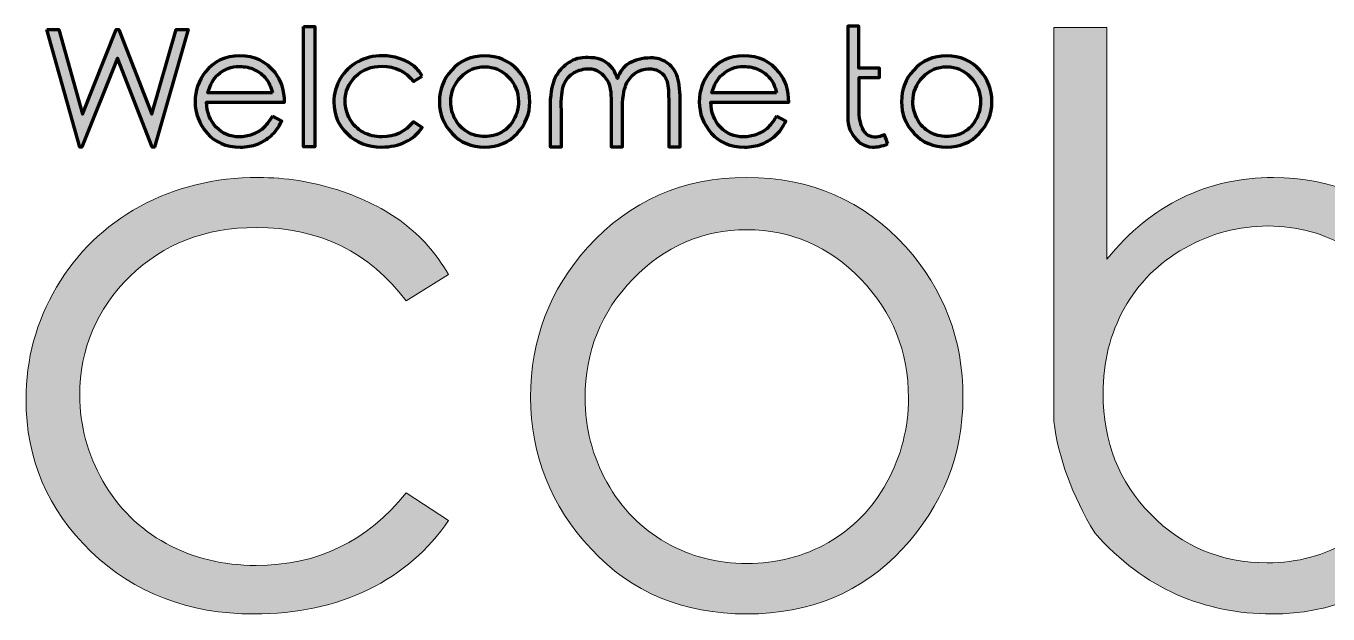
# Model space of a CAD drawing. Header units: inches. Extents: x 42 to 596, y -579 to -240.
# Drawn here: x 41.9 to 351.1, y -379.6 to -240.1 of the extents above; entities that cross this region are included whole.
import ezdxf

# ---------------------------------------------------------------- set-up
doc = ezdxf.new("R2010")
doc.units = ezdxf.units.IN
doc.header["$MEASUREMENT"] = 0
doc.layers.add('Layer 1', color=7, linetype='Continuous')

# ---------------------------------------------------------------- blocks, each defined once
blk = doc.blocks.new('block 2')
at = {"layer": 'Layer 1', "true_color": 0xe27d35}
h = blk.add_hatch(color=23, dxfattribs=at)
h.dxf.hatch_style = 2
h.paths.add_polyline_path([(46.78, -240.99), (49.63, -240.99), (55.31, -261.09), (63.28, -240.99), (63.88, -240.99), (71.78, -261.09), (77.55, -240.99), (80.39, -240.99), (72.4, -268.87), (71.86, -268.87), (63.6, -247.78), (55.16, -268.87), (54.65, -268.87)])
h = blk.add_hatch(color=23, dxfattribs=at)
h.dxf.hatch_style = 2
h.paths.add_polyline_path([(107.8, -240.24), (110.47, -240.24), (110.47, -268.84), (107.8, -268.84)])
h = blk.add_hatch(color=23, dxfattribs=at)
h.dxf.hatch_style = 2
edge = h.paths.add_edge_path()
edge.add_spline(control_points=[(246.55, -268.12), (245.17, -268.65), (243.94, -268.89), (242.86, -268.86), (240.83, -268.74), (239.23, -267.69), (238.05, -265.7), (237.27, -264.37), (236.93, -262.99), (237.01, -261.56), (237.01, -261.56), (237.01, -240.15), (237.01, -240.15), (237.01, -240.15), (239.68, -240.15), (239.68, -240.15), (239.68, -240.15), (239.68, -250.11), (239.68, -250.11), (239.68, -250.11), (244.59, -250.11), (244.59, -250.11), (244.59, -250.11), (244.59, -252.39), (244.59, -252.39), (244.59, -252.39), (239.7, -252.39), (239.7, -252.39), (239.7, -252.39), (239.7, -261.11), (239.7, -261.11), (240.03, -263.83), (240.76, -265.49), (241.88, -266.09), (243.14, -266.68), (244.41, -266.62), (245.72, -265.92), (246.06, -266.86), (246.33, -267.6), (246.55, -268.12)], knot_values=[0, 0, 0, 0, 1, 1, 1, 2, 2, 2, 3, 3, 3, 4, 4, 4, 5, 5, 5, 6, 6, 6, 7, 7, 7, 8, 8, 8, 9, 9, 9, 10, 10, 10, 11, 11, 11, 12, 12, 12, 13, 13, 13, 13], degree=3, periodic=1)
h = blk.add_hatch(color=23, dxfattribs=at)
h.dxf.hatch_style = 2
edge = h.paths.add_edge_path()
edge.add_spline(control_points=[(100.38, -261.5), (100.38, -261.5), (102.59, -262.69), (102.59, -262.69), (101.88, -264.13), (101.04, -265.29), (100.08, -266.17), (99.11, -267.04), (98.03, -267.71), (96.82, -268.17), (95.62, -268.63), (94.26, -268.86), (92.74, -268.86), (89.38, -268.86), (86.76, -267.76), (84.87, -265.56), (82.97, -263.36), (82.03, -260.87), (82.03, -258.1), (82.03, -255.48), (82.83, -253.15), (84.43, -251.11), (86.46, -248.5), (89.19, -247.2), (92.61, -247.2), (96.11, -247.2), (98.91, -248.53), (101.02, -251.2), (102.51, -253.08), (103.26, -255.43), (103.27, -258.23), (103.27, -258.23), (84.75, -258.23), (84.75, -258.23), (84.8, -260.64), (85.57, -262.61), (87.05, -264.15), (88.53, -265.68), (90.35, -266.45), (92.52, -266.45), (93.57, -266.45), (94.59, -266.26), (95.58, -265.89), (96.57, -265.52), (97.41, -265.04), (98.11, -264.44), (98.81, -263.84), (99.56, -262.86), (100.38, -261.5)], knot_values=[0, 0, 0, 0, 1, 1, 1, 2, 2, 2, 3, 3, 3, 4, 4, 4, 5, 5, 5, 6, 6, 6, 7, 7, 7, 8, 8, 8, 9, 9, 9, 10, 10, 10, 11, 11, 11, 12, 12, 12, 13, 13, 13, 14, 14, 14, 15, 15, 15, 16, 16, 16, 16], degree=3, periodic=1)
edge = h.paths.add_edge_path()
edge.add_spline(control_points=[(100.38, -255.96), (100.02, -254.54), (99.51, -253.41), (98.83, -252.57), (98.16, -251.72), (97.26, -251.04), (96.15, -250.52), (95.03, -250), (93.86, -249.74), (92.63, -249.74), (90.61, -249.74), (88.88, -250.39), (87.42, -251.69), (86.37, -252.64), (85.57, -254.07), (85.04, -255.96), (85.04, -255.96), (100.38, -255.96), (100.38, -255.96)], knot_values=[0, 0, 0, 0, 1, 1, 1, 2, 2, 2, 3, 3, 3, 4, 4, 4, 5, 5, 5, 6, 6, 6, 6], degree=3, periodic=1)
h = blk.add_hatch(color=23, dxfattribs=at)
h.dxf.hatch_style = 2
edge = h.paths.add_edge_path()
edge.add_spline(control_points=[(135.96, -252.01), (135.96, -252.01), (133.86, -253.33), (133.86, -253.33), (132.04, -250.9), (129.56, -249.68), (126.41, -249.68), (123.89, -249.68), (121.8, -250.49), (120.14, -252.1), (118.48, -253.72), (117.65, -255.69), (117.65, -258.01), (117.65, -259.51), (118.04, -260.93), (118.8, -262.27), (119.56, -263.6), (120.61, -264.63), (121.94, -265.36), (123.27, -266.09), (124.76, -266.45), (126.41, -266.45), (129.46, -266.45), (131.94, -265.25), (133.86, -262.84), (133.86, -262.84), (135.96, -264.21), (135.96, -264.21), (134.97, -265.69), (133.65, -266.83), (131.99, -267.64), (130.33, -268.45), (128.43, -268.86), (126.3, -268.86), (123.05, -268.86), (120.36, -267.82), (118.21, -265.75), (116.06, -263.69), (114.98, -261.17), (114.98, -258.21), (114.98, -256.21), (115.49, -254.35), (116.5, -252.64), (117.51, -250.93), (118.88, -249.59), (120.63, -248.64), (122.38, -247.68), (124.35, -247.2), (126.53, -247.2), (127.88, -247.2), (129.19, -247.4), (130.46, -247.82), (131.74, -248.23), (132.82, -248.77), (133.71, -249.44), (134.6, -250.12), (135.35, -250.97), (135.96, -252.01)], knot_values=[0, 0, 0, 0, 1, 1, 1, 2, 2, 2, 3, 3, 3, 4, 4, 4, 5, 5, 5, 6, 6, 6, 7, 7, 7, 8, 8, 8, 9, 9, 9, 10, 10, 10, 11, 11, 11, 12, 12, 12, 13, 13, 13, 14, 14, 14, 15, 15, 15, 16, 16, 16, 17, 17, 17, 18, 18, 18, 19, 19, 19, 19], degree=3, periodic=1)
h = blk.add_hatch(color=23, dxfattribs=at)
h.dxf.hatch_style = 2
edge = h.paths.add_edge_path()
edge.add_spline(control_points=[(150.78, -247.2), (153.95, -247.2), (156.58, -248.34), (158.67, -250.64), (160.57, -252.74), (161.51, -255.23), (161.51, -258.1), (161.51, -260.97), (160.51, -263.48), (158.51, -265.63), (156.5, -267.78), (153.92, -268.86), (150.78, -268.86), (147.62, -268.86), (145.04, -267.78), (143.04, -265.63), (141.04, -263.48), (140.04, -260.97), (140.04, -258.1), (140.04, -255.24), (140.99, -252.76), (142.88, -250.66), (144.98, -248.35), (147.61, -247.2), (150.78, -247.2)], knot_values=[0, 0, 0, 0, 1, 1, 1, 2, 2, 2, 3, 3, 3, 4, 4, 4, 5, 5, 5, 6, 6, 6, 7, 7, 7, 8, 8, 8, 8], degree=3, periodic=1)
edge = h.paths.add_edge_path()
edge.add_spline(control_points=[(150.78, -249.79), (148.58, -249.79), (146.7, -250.61), (145.12, -252.24), (143.54, -253.87), (142.75, -255.83), (142.75, -258.14), (142.75, -259.63), (143.11, -261.03), (143.83, -262.32), (144.55, -263.62), (145.53, -264.62), (146.76, -265.31), (147.98, -266.01), (149.32, -266.35), (150.78, -266.35), (152.26, -266.35), (153.61, -266.01), (154.83, -265.31), (156.05, -264.62), (157.02, -263.62), (157.73, -262.32), (158.45, -261.03), (158.81, -259.63), (158.81, -258.14), (158.81, -255.83), (158.02, -253.87), (156.44, -252.24), (154.86, -250.61), (152.97, -249.79), (150.78, -249.79)], knot_values=[0, 0, 0, 0, 1, 1, 1, 2, 2, 2, 3, 3, 3, 4, 4, 4, 5, 5, 5, 6, 6, 6, 7, 7, 7, 8, 8, 8, 9, 9, 9, 10, 10, 10, 10], degree=3, periodic=1)
h = blk.add_hatch(color=23, dxfattribs=at)
h.dxf.hatch_style = 2
edge = h.paths.add_edge_path()
edge.add_spline(control_points=[(220.11, -261.5), (220.11, -261.5), (222.33, -262.69), (222.33, -262.69), (221.62, -264.13), (220.78, -265.29), (219.81, -266.17), (218.85, -267.04), (217.76, -267.71), (216.56, -268.17), (215.36, -268.63), (214, -268.86), (212.48, -268.86), (209.12, -268.86), (206.5, -267.76), (204.6, -265.56), (202.71, -263.36), (201.76, -260.87), (201.76, -258.1), (201.76, -255.48), (202.57, -253.15), (204.17, -251.11), (206.2, -248.5), (208.93, -247.2), (212.35, -247.2), (215.85, -247.2), (218.65, -248.53), (220.75, -251.2), (222.24, -253.08), (223, -255.43), (223.01, -258.23), (223.01, -258.23), (204.49, -258.23), (204.49, -258.23), (204.54, -260.64), (205.3, -262.61), (206.78, -264.15), (208.26, -265.68), (210.09, -266.45), (212.25, -266.45), (213.31, -266.45), (214.33, -266.26), (215.32, -265.89), (216.31, -265.52), (217.15, -265.04), (217.85, -264.44), (218.54, -263.84), (219.3, -262.86), (220.11, -261.5)], knot_values=[0, 0, 0, 0, 1, 1, 1, 2, 2, 2, 3, 3, 3, 4, 4, 4, 5, 5, 5, 6, 6, 6, 7, 7, 7, 8, 8, 8, 9, 9, 9, 10, 10, 10, 11, 11, 11, 12, 12, 12, 13, 13, 13, 14, 14, 14, 15, 15, 15, 16, 16, 16, 16], degree=3, periodic=1)
edge = h.paths.add_edge_path()
edge.add_spline(control_points=[(220.11, -255.96), (219.76, -254.54), (219.25, -253.41), (218.57, -252.57), (217.89, -251.72), (217, -251.04), (215.88, -250.52), (214.77, -250), (213.6, -249.74), (212.37, -249.74), (210.35, -249.74), (208.61, -250.39), (207.16, -251.69), (206.11, -252.64), (205.31, -254.07), (204.77, -255.96), (204.77, -255.96), (220.11, -255.96), (220.11, -255.96)], knot_values=[0, 0, 0, 0, 1, 1, 1, 2, 2, 2, 3, 3, 3, 4, 4, 4, 5, 5, 5, 6, 6, 6, 6], degree=3, periodic=1)
h = blk.add_hatch(color=23, dxfattribs=at)
h.dxf.hatch_style = 2
edge = h.paths.add_edge_path()
edge.add_spline(control_points=[(260.51, -247.2), (263.68, -247.2), (266.32, -248.34), (268.41, -250.64), (270.3, -252.74), (271.25, -255.23), (271.25, -258.1), (271.25, -260.97), (270.25, -263.48), (268.24, -265.63), (266.23, -267.78), (263.66, -268.86), (260.51, -268.86), (257.36, -268.86), (254.78, -267.78), (252.78, -265.63), (250.78, -263.48), (249.78, -260.97), (249.78, -258.1), (249.78, -255.24), (250.73, -252.76), (252.62, -250.66), (254.71, -248.35), (257.34, -247.2), (260.51, -247.2)], knot_values=[0, 0, 0, 0, 1, 1, 1, 2, 2, 2, 3, 3, 3, 4, 4, 4, 5, 5, 5, 6, 6, 6, 7, 7, 7, 8, 8, 8, 8], degree=3, periodic=1)
edge = h.paths.add_edge_path()
edge.add_spline(control_points=[(260.51, -249.79), (258.32, -249.79), (256.43, -250.61), (254.85, -252.24), (253.28, -253.87), (252.49, -255.83), (252.49, -258.14), (252.49, -259.63), (252.85, -261.03), (253.57, -262.32), (254.29, -263.62), (255.26, -264.62), (256.49, -265.31), (257.72, -266.01), (259.06, -266.35), (260.51, -266.35), (261.99, -266.35), (263.34, -266.01), (264.56, -265.31), (265.79, -264.62), (266.76, -263.62), (267.47, -262.32), (268.18, -261.03), (268.54, -259.63), (268.54, -258.14), (268.54, -255.83), (267.75, -253.87), (266.17, -252.24), (264.59, -250.61), (262.71, -249.79), (260.51, -249.79)], knot_values=[0, 0, 0, 0, 1, 1, 1, 2, 2, 2, 3, 3, 3, 4, 4, 4, 5, 5, 5, 6, 6, 6, 7, 7, 7, 8, 8, 8, 9, 9, 9, 10, 10, 10, 10], degree=3, periodic=1)
h = blk.add_hatch(color=23, dxfattribs=at)
h.dxf.hatch_style = 2
edge = h.paths.add_edge_path()
edge.add_spline(control_points=[(166.36, -260.85), (166.36, -260.85), (166.36, -257.56), (166.36, -257.56), (166.59, -254.75), (167.18, -252.69), (168.13, -251.39), (168.92, -250.2), (169.95, -249.25), (171.23, -248.55), (172.56, -247.75), (174.17, -247.46), (176.06, -247.69), (177.05, -247.69), (177.95, -247.88), (178.76, -248.28), (179.57, -248.67), (180.26, -249.18), (180.82, -249.8), (181.38, -250.42), (181.88, -251.35), (182.31, -252.57), (182.84, -250.98), (183.78, -249.79), (185.11, -248.98), (186.44, -248.18), (188.13, -247.75), (190.18, -247.69), (191.61, -247.69), (192.87, -248.04), (193.96, -248.76), (195.05, -249.47), (195.86, -250.48), (196.4, -251.78), (196.93, -253.07), (197.2, -255.01), (197.2, -257.58), (197.2, -257.58), (197.2, -268.84), (197.2, -268.84), (197.2, -268.84), (194.49, -268.84), (194.49, -268.84), (194.49, -268.84), (194.49, -257.58), (194.49, -257.58), (194.49, -255.37), (194.33, -253.85), (194.02, -253.03), (193.71, -252.2), (193.17, -251.53), (192.4, -251.02), (191.64, -250.52), (190.72, -250.26), (189.64, -250.26), (187.61, -250.4), (185.98, -251.38), (184.77, -253.21), (184.21, -253.99), (183.78, -255.71), (183.49, -258.38), (183.49, -258.38), (183.49, -268.84), (183.49, -268.84), (183.49, -268.84), (180.84, -268.84), (180.84, -268.84), (180.84, -268.84), (180.84, -258.27), (180.84, -258.27), (180.84, -255.79), (180.56, -254.1), (180.01, -253.2), (179.46, -252.31), (178.8, -251.59), (178.04, -251.06), (177.27, -250.53), (176.45, -250.26), (175.58, -250.26), (174.35, -250.26), (173.17, -250.58), (172.04, -251.2), (170.91, -251.83), (170.1, -252.77), (169.6, -254.01), (169.1, -255.26), (168.9, -257.29), (169, -260.09), (169, -260.09), (169, -268.84), (169, -268.84), (169, -268.84), (166.36, -268.84), (166.36, -268.84), (166.36, -268.84), (166.36, -260.85), (166.36, -260.85)], knot_values=[0, 0, 0, 0, 1, 1, 1, 2, 2, 2, 3, 3, 3, 4, 4, 4, 5, 5, 5, 6, 6, 6, 7, 7, 7, 8, 8, 8, 9, 9, 9, 10, 10, 10, 11, 11, 11, 12, 12, 12, 13, 13, 13, 14, 14, 14, 15, 15, 15, 16, 16, 16, 17, 17, 17, 18, 18, 18, 19, 19, 19, 20, 20, 20, 21, 21, 21, 22, 22, 22, 23, 23, 23, 24, 24, 24, 25, 25, 25, 26, 26, 26, 27, 27, 27, 28, 28, 28, 29, 29, 29, 30, 30, 30, 31, 31, 31, 32, 32, 32, 32], degree=3, periodic=1)
at = {"layer": 'Layer 1', "color": 23, "lineweight": 70, "true_color": 0xe27d35}
for points in [[(46.78, -240.99), (49.63, -240.99), (55.31, -261.09), (63.28, -240.99), (63.88, -240.99), (71.78, -261.09), (77.55, -240.99), (80.39, -240.99), (72.4, -268.87), (71.86, -268.87), (63.6, -247.78), (55.16, -268.87), (54.65, -268.87), (46.78, -240.99)], [(107.8, -240.24), (110.47, -240.24), (110.47, -268.84), (107.8, -268.84), (107.8, -240.24)]]:
    blk.add_lwpolyline(points, dxfattribs=at)
for points, knots in [([(246.55, -268.12), (245.17, -268.65), (243.94, -268.89), (242.86, -268.86), (240.83, -268.74), (239.23, -267.69), (238.05, -265.7), (237.27, -264.37), (236.93, -262.99), (237.01, -261.56), (237.01, -261.56), (237.01, -240.15), (237.01, -240.15), (237.01, -240.15), (239.68, -240.15), (239.68, -240.15), (239.68, -240.15), (239.68, -250.11), (239.68, -250.11), (239.68, -250.11), (244.59, -250.11), (244.59, -250.11), (244.59, -250.11), (244.59, -252.39), (244.59, -252.39), (244.59, -252.39), (239.7, -252.39), (239.7, -252.39), (239.7, -252.39), (239.7, -261.11), (239.7, -261.11), (240.03, -263.83), (240.76, -265.49), (241.88, -266.09), (243.14, -266.68), (244.41, -266.62), (245.72, -265.92), (246.06, -266.86), (246.33, -267.6), (246.55, -268.12)], [0, 0, 0, 0, 1, 1, 1, 2, 2, 2, 3, 3, 3, 4, 4, 4, 5, 5, 5, 6, 6, 6, 7, 7, 7, 8, 8, 8, 9, 9, 9, 10, 10, 10, 11, 11, 11, 12, 12, 12, 13, 13, 13, 13]), ([(100.38, -261.5), (100.38, -261.5), (102.59, -262.69), (102.59, -262.69), (101.88, -264.13), (101.04, -265.29), (100.08, -266.17), (99.11, -267.04), (98.03, -267.71), (96.82, -268.17), (95.62, -268.63), (94.26, -268.86), (92.74, -268.86), (89.38, -268.86), (86.76, -267.76), (84.87, -265.56), (82.97, -263.36), (82.03, -260.87), (82.03, -258.1), (82.03, -255.48), (82.83, -253.15), (84.43, -251.11), (86.46, -248.5), (89.19, -247.2), (92.61, -247.2), (96.11, -247.2), (98.91, -248.53), (101.02, -251.2), (102.51, -253.08), (103.26, -255.43), (103.27, -258.23), (103.27, -258.23), (84.75, -258.23), (84.75, -258.23), (84.8, -260.64), (85.57, -262.61), (87.05, -264.15), (88.53, -265.68), (90.35, -266.45), (92.52, -266.45), (93.57, -266.45), (94.59, -266.26), (95.58, -265.89), (96.57, -265.52), (97.41, -265.04), (98.11, -264.44), (98.81, -263.84), (99.56, -262.86), (100.38, -261.5)], [0, 0, 0, 0, 1, 1, 1, 2, 2, 2, 3, 3, 3, 4, 4, 4, 5, 5, 5, 6, 6, 6, 7, 7, 7, 8, 8, 8, 9, 9, 9, 10, 10, 10, 11, 11, 11, 12, 12, 12, 13, 13, 13, 14, 14, 14, 15, 15, 15, 16, 16, 16, 16]), ([(135.96, -252.01), (135.96, -252.01), (133.86, -253.33), (133.86, -253.33), (132.04, -250.9), (129.56, -249.68), (126.41, -249.68), (123.89, -249.68), (121.8, -250.49), (120.14, -252.1), (118.48, -253.72), (117.65, -255.69), (117.65, -258.01), (117.65, -259.51), (118.04, -260.93), (118.8, -262.27), (119.56, -263.6), (120.61, -264.63), (121.94, -265.36), (123.27, -266.09), (124.76, -266.45), (126.41, -266.45), (129.46, -266.45), (131.94, -265.25), (133.86, -262.84), (133.86, -262.84), (135.96, -264.21), (135.96, -264.21), (134.97, -265.69), (133.65, -266.83), (131.99, -267.64), (130.33, -268.45), (128.43, -268.86), (126.3, -268.86), (123.05, -268.86), (120.36, -267.82), (118.21, -265.75), (116.06, -263.69), (114.98, -261.17), (114.98, -258.21), (114.98, -256.21), (115.49, -254.35), (116.5, -252.64), (117.51, -250.93), (118.88, -249.59), (120.63, -248.64), (122.38, -247.68), (124.35, -247.2), (126.53, -247.2), (127.88, -247.2), (129.19, -247.4), (130.46, -247.82), (131.74, -248.23), (132.82, -248.77), (133.71, -249.44), (134.6, -250.12), (135.35, -250.97), (135.96, -252.01)], [0, 0, 0, 0, 1, 1, 1, 2, 2, 2, 3, 3, 3, 4, 4, 4, 5, 5, 5, 6, 6, 6, 7, 7, 7, 8, 8, 8, 9, 9, 9, 10, 10, 10, 11, 11, 11, 12, 12, 12, 13, 13, 13, 14, 14, 14, 15, 15, 15, 16, 16, 16, 17, 17, 17, 18, 18, 18, 19, 19, 19, 19]), ([(150.78, -247.2), (153.95, -247.2), (156.58, -248.34), (158.67, -250.64), (160.57, -252.74), (161.51, -255.23), (161.51, -258.1), (161.51, -260.97), (160.51, -263.48), (158.51, -265.63), (156.5, -267.78), (153.92, -268.86), (150.78, -268.86), (147.62, -268.86), (145.04, -267.78), (143.04, -265.63), (141.04, -263.48), (140.04, -260.97), (140.04, -258.1), (140.04, -255.24), (140.99, -252.76), (142.88, -250.66), (144.98, -248.35), (147.61, -247.2), (150.78, -247.2)], [0, 0, 0, 0, 1, 1, 1, 2, 2, 2, 3, 3, 3, 4, 4, 4, 5, 5, 5, 6, 6, 6, 7, 7, 7, 8, 8, 8, 8]), ([(220.11, -261.5), (220.11, -261.5), (222.33, -262.69), (222.33, -262.69), (221.62, -264.13), (220.78, -265.29), (219.81, -266.17), (218.85, -267.04), (217.76, -267.71), (216.56, -268.17), (215.36, -268.63), (214, -268.86), (212.48, -268.86), (209.12, -268.86), (206.5, -267.76), (204.6, -265.56), (202.71, -263.36), (201.76, -260.87), (201.76, -258.1), (201.76, -255.48), (202.57, -253.15), (204.17, -251.11), (206.2, -248.5), (208.93, -247.2), (212.35, -247.2), (215.85, -247.2), (218.65, -248.53), (220.75, -251.2), (222.24, -253.08), (223, -255.43), (223.01, -258.23), (223.01, -258.23), (204.49, -258.23), (204.49, -258.23), (204.54, -260.64), (205.3, -262.61), (206.78, -264.15), (208.26, -265.68), (210.09, -266.45), (212.25, -266.45), (213.31, -266.45), (214.33, -266.26), (215.32, -265.89), (216.31, -265.52), (217.15, -265.04), (217.85, -264.44), (218.54, -263.84), (219.3, -262.86), (220.11, -261.5)], [0, 0, 0, 0, 1, 1, 1, 2, 2, 2, 3, 3, 3, 4, 4, 4, 5, 5, 5, 6, 6, 6, 7, 7, 7, 8, 8, 8, 9, 9, 9, 10, 10, 10, 11, 11, 11, 12, 12, 12, 13, 13, 13, 14, 14, 14, 15, 15, 15, 16, 16, 16, 16]), ([(260.51, -247.2), (263.68, -247.2), (266.32, -248.34), (268.41, -250.64), (270.3, -252.74), (271.25, -255.23), (271.25, -258.1), (271.25, -260.97), (270.25, -263.48), (268.24, -265.63), (266.23, -267.78), (263.66, -268.86), (260.51, -268.86), (257.36, -268.86), (254.78, -267.78), (252.78, -265.63), (250.78, -263.48), (249.78, -260.97), (249.78, -258.1), (249.78, -255.24), (250.73, -252.76), (252.62, -250.66), (254.71, -248.35), (257.34, -247.2), (260.51, -247.2)], [0, 0, 0, 0, 1, 1, 1, 2, 2, 2, 3, 3, 3, 4, 4, 4, 5, 5, 5, 6, 6, 6, 7, 7, 7, 8, 8, 8, 8]), ([(100.38, -255.96), (100.02, -254.54), (99.51, -253.41), (98.83, -252.57), (98.16, -251.72), (97.26, -251.04), (96.15, -250.52), (95.03, -250), (93.86, -249.74), (92.63, -249.74), (90.61, -249.74), (88.88, -250.39), (87.42, -251.69), (86.37, -252.64), (85.57, -254.07), (85.04, -255.96), (85.04, -255.96), (100.38, -255.96), (100.38, -255.96)], [0, 0, 0, 0, 1, 1, 1, 2, 2, 2, 3, 3, 3, 4, 4, 4, 5, 5, 5, 6, 6, 6, 6]), ([(150.78, -249.79), (148.58, -249.79), (146.7, -250.61), (145.12, -252.24), (143.54, -253.87), (142.75, -255.83), (142.75, -258.14), (142.75, -259.63), (143.11, -261.03), (143.83, -262.32), (144.55, -263.62), (145.53, -264.62), (146.76, -265.31), (147.98, -266.01), (149.32, -266.35), (150.78, -266.35), (152.26, -266.35), (153.61, -266.01), (154.83, -265.31), (156.05, -264.62), (157.02, -263.62), (157.73, -262.32), (158.45, -261.03), (158.81, -259.63), (158.81, -258.14), (158.81, -255.83), (158.02, -253.87), (156.44, -252.24), (154.86, -250.61), (152.97, -249.79), (150.78, -249.79)], [0, 0, 0, 0, 1, 1, 1, 2, 2, 2, 3, 3, 3, 4, 4, 4, 5, 5, 5, 6, 6, 6, 7, 7, 7, 8, 8, 8, 9, 9, 9, 10, 10, 10, 10]), ([(166.36, -260.85), (166.36, -260.85), (166.36, -257.56), (166.36, -257.56), (166.59, -254.75), (167.18, -252.69), (168.13, -251.39), (168.92, -250.2), (169.95, -249.25), (171.23, -248.55), (172.56, -247.75), (174.17, -247.46), (176.06, -247.69), (177.05, -247.69), (177.95, -247.88), (178.76, -248.28), (179.57, -248.67), (180.26, -249.18), (180.82, -249.8), (181.38, -250.42), (181.88, -251.35), (182.31, -252.57), (182.84, -250.98), (183.78, -249.79), (185.11, -248.98), (186.44, -248.18), (188.13, -247.75), (190.18, -247.69), (191.61, -247.69), (192.87, -248.04), (193.96, -248.76), (195.05, -249.47), (195.86, -250.48), (196.4, -251.78), (196.93, -253.07), (197.2, -255.01), (197.2, -257.58), (197.2, -257.58), (197.2, -268.84), (197.2, -268.84), (197.2, -268.84), (194.49, -268.84), (194.49, -268.84), (194.49, -268.84), (194.49, -257.58), (194.49, -257.58), (194.49, -255.37), (194.33, -253.85), (194.02, -253.03), (193.71, -252.2), (193.17, -251.53), (192.4, -251.02), (191.64, -250.52), (190.72, -250.26), (189.64, -250.26), (187.61, -250.4), (185.98, -251.38), (184.77, -253.21), (184.21, -253.99), (183.78, -255.71), (183.49, -258.38), (183.49, -258.38), (183.49, -268.84), (183.49, -268.84), (183.49, -268.84), (180.84, -268.84), (180.84, -268.84), (180.84, -268.84), (180.84, -258.27), (180.84, -258.27), (180.84, -255.79), (180.56, -254.1), (180.01, -253.2), (179.46, -252.31), (178.8, -251.59), (178.04, -251.06), (177.27, -250.53), (176.45, -250.26), (175.58, -250.26), (174.35, -250.26), (173.17, -250.58), (172.04, -251.2), (170.91, -251.83), (170.1, -252.77), (169.6, -254.01), (169.1, -255.26), (168.9, -257.29), (169, -260.09), (169, -260.09), (169, -268.84), (169, -268.84), (169, -268.84), (166.36, -268.84), (166.36, -268.84), (166.36, -268.84), (166.36, -260.85), (166.36, -260.85)], [0, 0, 0, 0, 1, 1, 1, 2, 2, 2, 3, 3, 3, 4, 4, 4, 5, 5, 5, 6, 6, 6, 7, 7, 7, 8, 8, 8, 9, 9, 9, 10, 10, 10, 11, 11, 11, 12, 12, 12, 13, 13, 13, 14, 14, 14, 15, 15, 15, 16, 16, 16, 17, 17, 17, 18, 18, 18, 19, 19, 19, 20, 20, 20, 21, 21, 21, 22, 22, 22, 23, 23, 23, 24, 24, 24, 25, 25, 25, 26, 26, 26, 27, 27, 27, 28, 28, 28, 29, 29, 29, 30, 30, 30, 31, 31, 31, 32, 32, 32, 32]), ([(220.11, -255.96), (219.76, -254.54), (219.25, -253.41), (218.57, -252.57), (217.89, -251.72), (217, -251.04), (215.88, -250.52), (214.77, -250), (213.6, -249.74), (212.37, -249.74), (210.35, -249.74), (208.61, -250.39), (207.16, -251.69), (206.11, -252.64), (205.31, -254.07), (204.77, -255.96), (204.77, -255.96), (220.11, -255.96), (220.11, -255.96)], [0, 0, 0, 0, 1, 1, 1, 2, 2, 2, 3, 3, 3, 4, 4, 4, 5, 5, 5, 6, 6, 6, 6]), ([(260.51, -249.79), (258.32, -249.79), (256.43, -250.61), (254.85, -252.24), (253.28, -253.87), (252.49, -255.83), (252.49, -258.14), (252.49, -259.63), (252.85, -261.03), (253.57, -262.32), (254.29, -263.62), (255.26, -264.62), (256.49, -265.31), (257.72, -266.01), (259.06, -266.35), (260.51, -266.35), (261.99, -266.35), (263.34, -266.01), (264.56, -265.31), (265.79, -264.62), (266.76, -263.62), (267.47, -262.32), (268.18, -261.03), (268.54, -259.63), (268.54, -258.14), (268.54, -255.83), (267.75, -253.87), (266.17, -252.24), (264.59, -250.61), (262.71, -249.79), (260.51, -249.79)], [0, 0, 0, 0, 1, 1, 1, 2, 2, 2, 3, 3, 3, 4, 4, 4, 5, 5, 5, 6, 6, 6, 7, 7, 7, 8, 8, 8, 9, 9, 9, 10, 10, 10, 10])]:
    blk.add_open_spline(points, degree=3, knots=knots, dxfattribs=at)
blk = doc.blocks.new('block 4')
at = {"layer": 'Layer 1', "true_color": 0x4bc2c3}
h = blk.add_hatch(color=133, dxfattribs=at)
h.dxf.hatch_style = 2
edge = h.paths.add_edge_path()
edge.add_spline(control_points=[(295.66, -360.41), (290.26, -351.42), (287.03, -342.58), (285.95, -333.89), (285.95, -271.5), (285.95, -240.37), (285.95, -240.48), (285.95, -240.48), (298.54, -240.48), (298.54, -240.48), (298.54, -240.48), (298.54, -295.5), (298.54, -295.5), (303.87, -288.97), (309.83, -284.1), (316.43, -280.89), (323.02, -277.69), (330.24, -276.08), (338.09, -276.08), (352, -276.08), (363.89, -281.15), (373.78, -291.28), (383.67, -301.41), (388.61, -313.69), (388.61, -328.14), (388.61, -342.34), (383.64, -354.48), (373.69, -364.55), (363.74, -374.61), (351.76, -379.65), (337.73, -379.65), (329.7, -379.65), (322.16, -378.11), (315.12, -375.02), (308.08, -371.93), (301.59, -367.06), (295.66, -360.41)], knot_values=[0, 0, 0, 0, 1, 1, 1, 2, 2, 2, 3, 3, 3, 4, 4, 4, 5, 5, 5, 6, 6, 6, 7, 7, 7, 8, 8, 8, 9, 9, 9, 10, 10, 10, 11, 11, 11, 12, 12, 12, 12], degree=3, periodic=1)
edge = h.paths.add_edge_path()
edge.add_spline(control_points=[(336.65, -367.51), (343.78, -367.51), (350.33, -365.76), (356.3, -362.25), (362.26, -358.75), (367.01, -353.88), (370.55, -347.65), (374.08, -341.41), (375.85, -334.76), (375.85, -327.69), (375.85, -320.74), (374.07, -314.07), (370.5, -307.68), (366.93, -301.3), (362.14, -296.36), (356.12, -292.85), (350.09, -289.34), (343.67, -287.59), (336.83, -287.59), (329.88, -287.59), (323.29, -289.34), (317.05, -292.85), (310.82, -296.36), (306.03, -301.12), (302.67, -307.15), (299.31, -313.17), (297.64, -319.9), (297.64, -327.33), (297.64, -338.78), (301.41, -348.33), (308.96, -356.01), (316.52, -363.68), (325.74, -367.51), (336.65, -367.51)], knot_values=[0, 0, 0, 0, 1, 1, 1, 2, 2, 2, 3, 3, 3, 4, 4, 4, 5, 5, 5, 6, 6, 6, 7, 7, 7, 8, 8, 8, 9, 9, 9, 10, 10, 10, 11, 11, 11, 11], degree=3, periodic=1)
h = blk.add_hatch(color=133, dxfattribs=at)
h.dxf.hatch_style = 2
edge = h.paths.add_edge_path()
edge.add_spline(control_points=[(142.2, -299.1), (142.2, -299.1), (132.13, -305.39), (132.13, -305.39), (123.44, -293.77), (111.57, -287.95), (96.53, -287.95), (84.48, -287.95), (74.49, -291.82), (66.55, -299.55), (58.61, -307.28), (54.64, -316.69), (54.64, -327.78), (54.64, -334.97), (56.46, -341.76), (60.12, -348.14), (63.78, -354.52), (68.78, -359.45), (75.13, -362.93), (81.49, -366.4), (88.62, -368.14), (96.53, -368.14), (111.09, -368.14), (122.96, -362.39), (132.13, -350.88), (132.13, -350.88), (142.2, -357.44), (142.2, -357.44), (137.46, -364.52), (131.13, -369.98), (123.19, -373.85), (115.24, -377.72), (106.18, -379.65), (95.99, -379.65), (80.47, -379.65), (67.57, -374.7), (57.29, -364.82), (47.01, -354.93), (41.87, -342.91), (41.87, -328.77), (41.87, -319.18), (44.28, -310.29), (49.11, -302.11), (53.93, -293.93), (60.53, -287.55), (68.89, -282.96), (77.25, -278.38), (86.64, -276.08), (97.07, -276.08), (103.54, -276.08), (109.82, -277.07), (115.9, -279.05), (121.99, -281.03), (127.16, -283.62), (131.41, -286.83), (135.67, -290.03), (139.26, -294.12), (142.2, -299.1)], knot_values=[0, 0, 0, 0, 1, 1, 1, 2, 2, 2, 3, 3, 3, 4, 4, 4, 5, 5, 5, 6, 6, 6, 7, 7, 7, 8, 8, 8, 9, 9, 9, 10, 10, 10, 11, 11, 11, 12, 12, 12, 13, 13, 13, 14, 14, 14, 15, 15, 15, 16, 16, 16, 17, 17, 17, 18, 18, 18, 19, 19, 19, 19], degree=3, periodic=1)
h = blk.add_hatch(color=133, dxfattribs=at)
h.dxf.hatch_style = 2
edge = h.paths.add_edge_path()
edge.add_spline(control_points=[(213.04, -276.08), (228.2, -276.08), (240.79, -281.57), (250.8, -292.54), (259.85, -302.6), (264.37, -314.5), (264.37, -328.23), (264.37, -341.95), (259.58, -353.95), (249.99, -364.23), (240.4, -374.51), (228.08, -379.65), (213.04, -379.65), (197.94, -379.65), (185.61, -374.51), (176.05, -364.23), (166.49, -353.95), (161.71, -341.95), (161.71, -328.23), (161.71, -314.56), (166.23, -302.69), (175.28, -292.63), (185.29, -281.6), (197.88, -276.08), (213.04, -276.08)], knot_values=[0, 0, 0, 0, 1, 1, 1, 2, 2, 2, 3, 3, 3, 4, 4, 4, 5, 5, 5, 6, 6, 6, 7, 7, 7, 8, 8, 8, 8], degree=3, periodic=1)
edge = h.paths.add_edge_path()
edge.add_spline(control_points=[(213.04, -288.49), (202.55, -288.49), (193.53, -292.39), (185.98, -300.18), (178.43, -307.97), (174.65, -317.38), (174.65, -328.41), (174.65, -335.54), (176.38, -342.21), (179.82, -348.41), (183.27, -354.61), (187.93, -359.38), (193.8, -362.7), (199.68, -366.03), (206.09, -367.69), (213.04, -367.69), (220.11, -367.69), (226.57, -366.03), (232.41, -362.7), (238.26, -359.38), (242.89, -354.61), (246.3, -348.41), (249.72, -342.21), (251.43, -335.54), (251.43, -328.41), (251.43, -317.38), (247.65, -307.97), (240.1, -300.18), (232.55, -292.39), (223.53, -288.49), (213.04, -288.49)], knot_values=[0, 0, 0, 0, 1, 1, 1, 2, 2, 2, 3, 3, 3, 4, 4, 4, 5, 5, 5, 6, 6, 6, 7, 7, 7, 8, 8, 8, 9, 9, 9, 10, 10, 10, 10], degree=3, periodic=1)
at = {"layer": 'Layer 1', "lineweight": 0}
for points, knots in [([(295.66, -360.41), (290.26, -351.42), (287.03, -342.58), (285.95, -333.89), (285.95, -271.5), (285.95, -240.37), (285.95, -240.48), (285.95, -240.48), (298.54, -240.48), (298.54, -240.48), (298.54, -240.48), (298.54, -295.5), (298.54, -295.5), (303.87, -288.97), (309.83, -284.1), (316.43, -280.89), (323.02, -277.69), (330.24, -276.08), (338.09, -276.08), (352, -276.08), (363.89, -281.15), (373.78, -291.28), (383.67, -301.41), (388.61, -313.69), (388.61, -328.14), (388.61, -342.34), (383.64, -354.48), (373.69, -364.55), (363.74, -374.61), (351.76, -379.65), (337.73, -379.65), (329.7, -379.65), (322.16, -378.11), (315.12, -375.02), (308.08, -371.93), (301.59, -367.06), (295.66, -360.41)], [0, 0, 0, 0, 1, 1, 1, 2, 2, 2, 3, 3, 3, 4, 4, 4, 5, 5, 5, 6, 6, 6, 7, 7, 7, 8, 8, 8, 9, 9, 9, 10, 10, 10, 11, 11, 11, 12, 12, 12, 12]), ([(142.2, -299.1), (142.2, -299.1), (132.13, -305.39), (132.13, -305.39), (123.44, -293.77), (111.57, -287.95), (96.53, -287.95), (84.48, -287.95), (74.49, -291.82), (66.55, -299.55), (58.61, -307.28), (54.64, -316.69), (54.64, -327.78), (54.64, -334.97), (56.46, -341.76), (60.12, -348.14), (63.78, -354.52), (68.78, -359.45), (75.13, -362.93), (81.49, -366.4), (88.62, -368.14), (96.53, -368.14), (111.09, -368.14), (122.96, -362.39), (132.13, -350.88), (132.13, -350.88), (142.2, -357.44), (142.2, -357.44), (137.46, -364.52), (131.13, -369.98), (123.19, -373.85), (115.24, -377.72), (106.18, -379.65), (95.99, -379.65), (80.47, -379.65), (67.57, -374.7), (57.29, -364.82), (47.01, -354.93), (41.87, -342.91), (41.87, -328.77), (41.87, -319.18), (44.28, -310.29), (49.11, -302.11), (53.93, -293.93), (60.53, -287.55), (68.89, -282.96), (77.25, -278.38), (86.64, -276.08), (97.07, -276.08), (103.54, -276.08), (109.82, -277.07), (115.9, -279.05), (121.99, -281.03), (127.16, -283.62), (131.41, -286.83), (135.67, -290.03), (139.26, -294.12), (142.2, -299.1)], [0, 0, 0, 0, 1, 1, 1, 2, 2, 2, 3, 3, 3, 4, 4, 4, 5, 5, 5, 6, 6, 6, 7, 7, 7, 8, 8, 8, 9, 9, 9, 10, 10, 10, 11, 11, 11, 12, 12, 12, 13, 13, 13, 14, 14, 14, 15, 15, 15, 16, 16, 16, 17, 17, 17, 18, 18, 18, 19, 19, 19, 19]), ([(213.04, -276.08), (228.2, -276.08), (240.79, -281.57), (250.8, -292.54), (259.85, -302.6), (264.37, -314.5), (264.37, -328.23), (264.37, -341.95), (259.58, -353.95), (249.99, -364.23), (240.4, -374.51), (228.08, -379.65), (213.04, -379.65), (197.94, -379.65), (185.61, -374.51), (176.05, -364.23), (166.49, -353.95), (161.71, -341.95), (161.71, -328.23), (161.71, -314.56), (166.23, -302.69), (175.28, -292.63), (185.29, -281.6), (197.88, -276.08), (213.04, -276.08)], [0, 0, 0, 0, 1, 1, 1, 2, 2, 2, 3, 3, 3, 4, 4, 4, 5, 5, 5, 6, 6, 6, 7, 7, 7, 8, 8, 8, 8]), ([(213.04, -288.49), (202.55, -288.49), (193.53, -292.39), (185.98, -300.18), (178.43, -307.97), (174.65, -317.38), (174.65, -328.41), (174.65, -335.54), (176.38, -342.21), (179.82, -348.41), (183.27, -354.61), (187.93, -359.38), (193.8, -362.7), (199.68, -366.03), (206.09, -367.69), (213.04, -367.69), (220.11, -367.69), (226.57, -366.03), (232.41, -362.7), (238.26, -359.38), (242.89, -354.61), (246.3, -348.41), (249.72, -342.21), (251.43, -335.54), (251.43, -328.41), (251.43, -317.38), (247.65, -307.97), (240.1, -300.18), (232.55, -292.39), (223.53, -288.49), (213.04, -288.49)], [0, 0, 0, 0, 1, 1, 1, 2, 2, 2, 3, 3, 3, 4, 4, 4, 5, 5, 5, 6, 6, 6, 7, 7, 7, 8, 8, 8, 9, 9, 9, 10, 10, 10, 10]), ([(336.65, -367.51), (343.78, -367.51), (350.33, -365.76), (356.3, -362.25), (362.26, -358.75), (367.01, -353.88), (370.55, -347.65), (374.08, -341.41), (375.85, -334.76), (375.85, -327.69), (375.85, -320.74), (374.07, -314.07), (370.5, -307.68), (366.93, -301.3), (362.14, -296.36), (356.12, -292.85), (350.09, -289.34), (343.67, -287.59), (336.83, -287.59), (329.88, -287.59), (323.29, -289.34), (317.05, -292.85), (310.82, -296.36), (306.03, -301.12), (302.67, -307.15), (299.31, -313.17), (297.64, -319.9), (297.64, -327.33), (297.64, -338.78), (301.41, -348.33), (308.96, -356.01), (316.52, -363.68), (325.74, -367.51), (336.65, -367.51)], [0, 0, 0, 0, 1, 1, 1, 2, 2, 2, 3, 3, 3, 4, 4, 4, 5, 5, 5, 6, 6, 6, 7, 7, 7, 8, 8, 8, 9, 9, 9, 10, 10, 10, 11, 11, 11, 11])]:
    blk.add_open_spline(points, degree=3, knots=knots, dxfattribs=at)

msp = doc.modelspace()

# ---------------------------------------------------------------- block references
at = {"layer": 'Layer 1'}
for name in ['block 4', 'block 2']:
    msp.add_blockref(name, (0, 0), dxfattribs=at)

doc.saveas('drawing.dxf')
